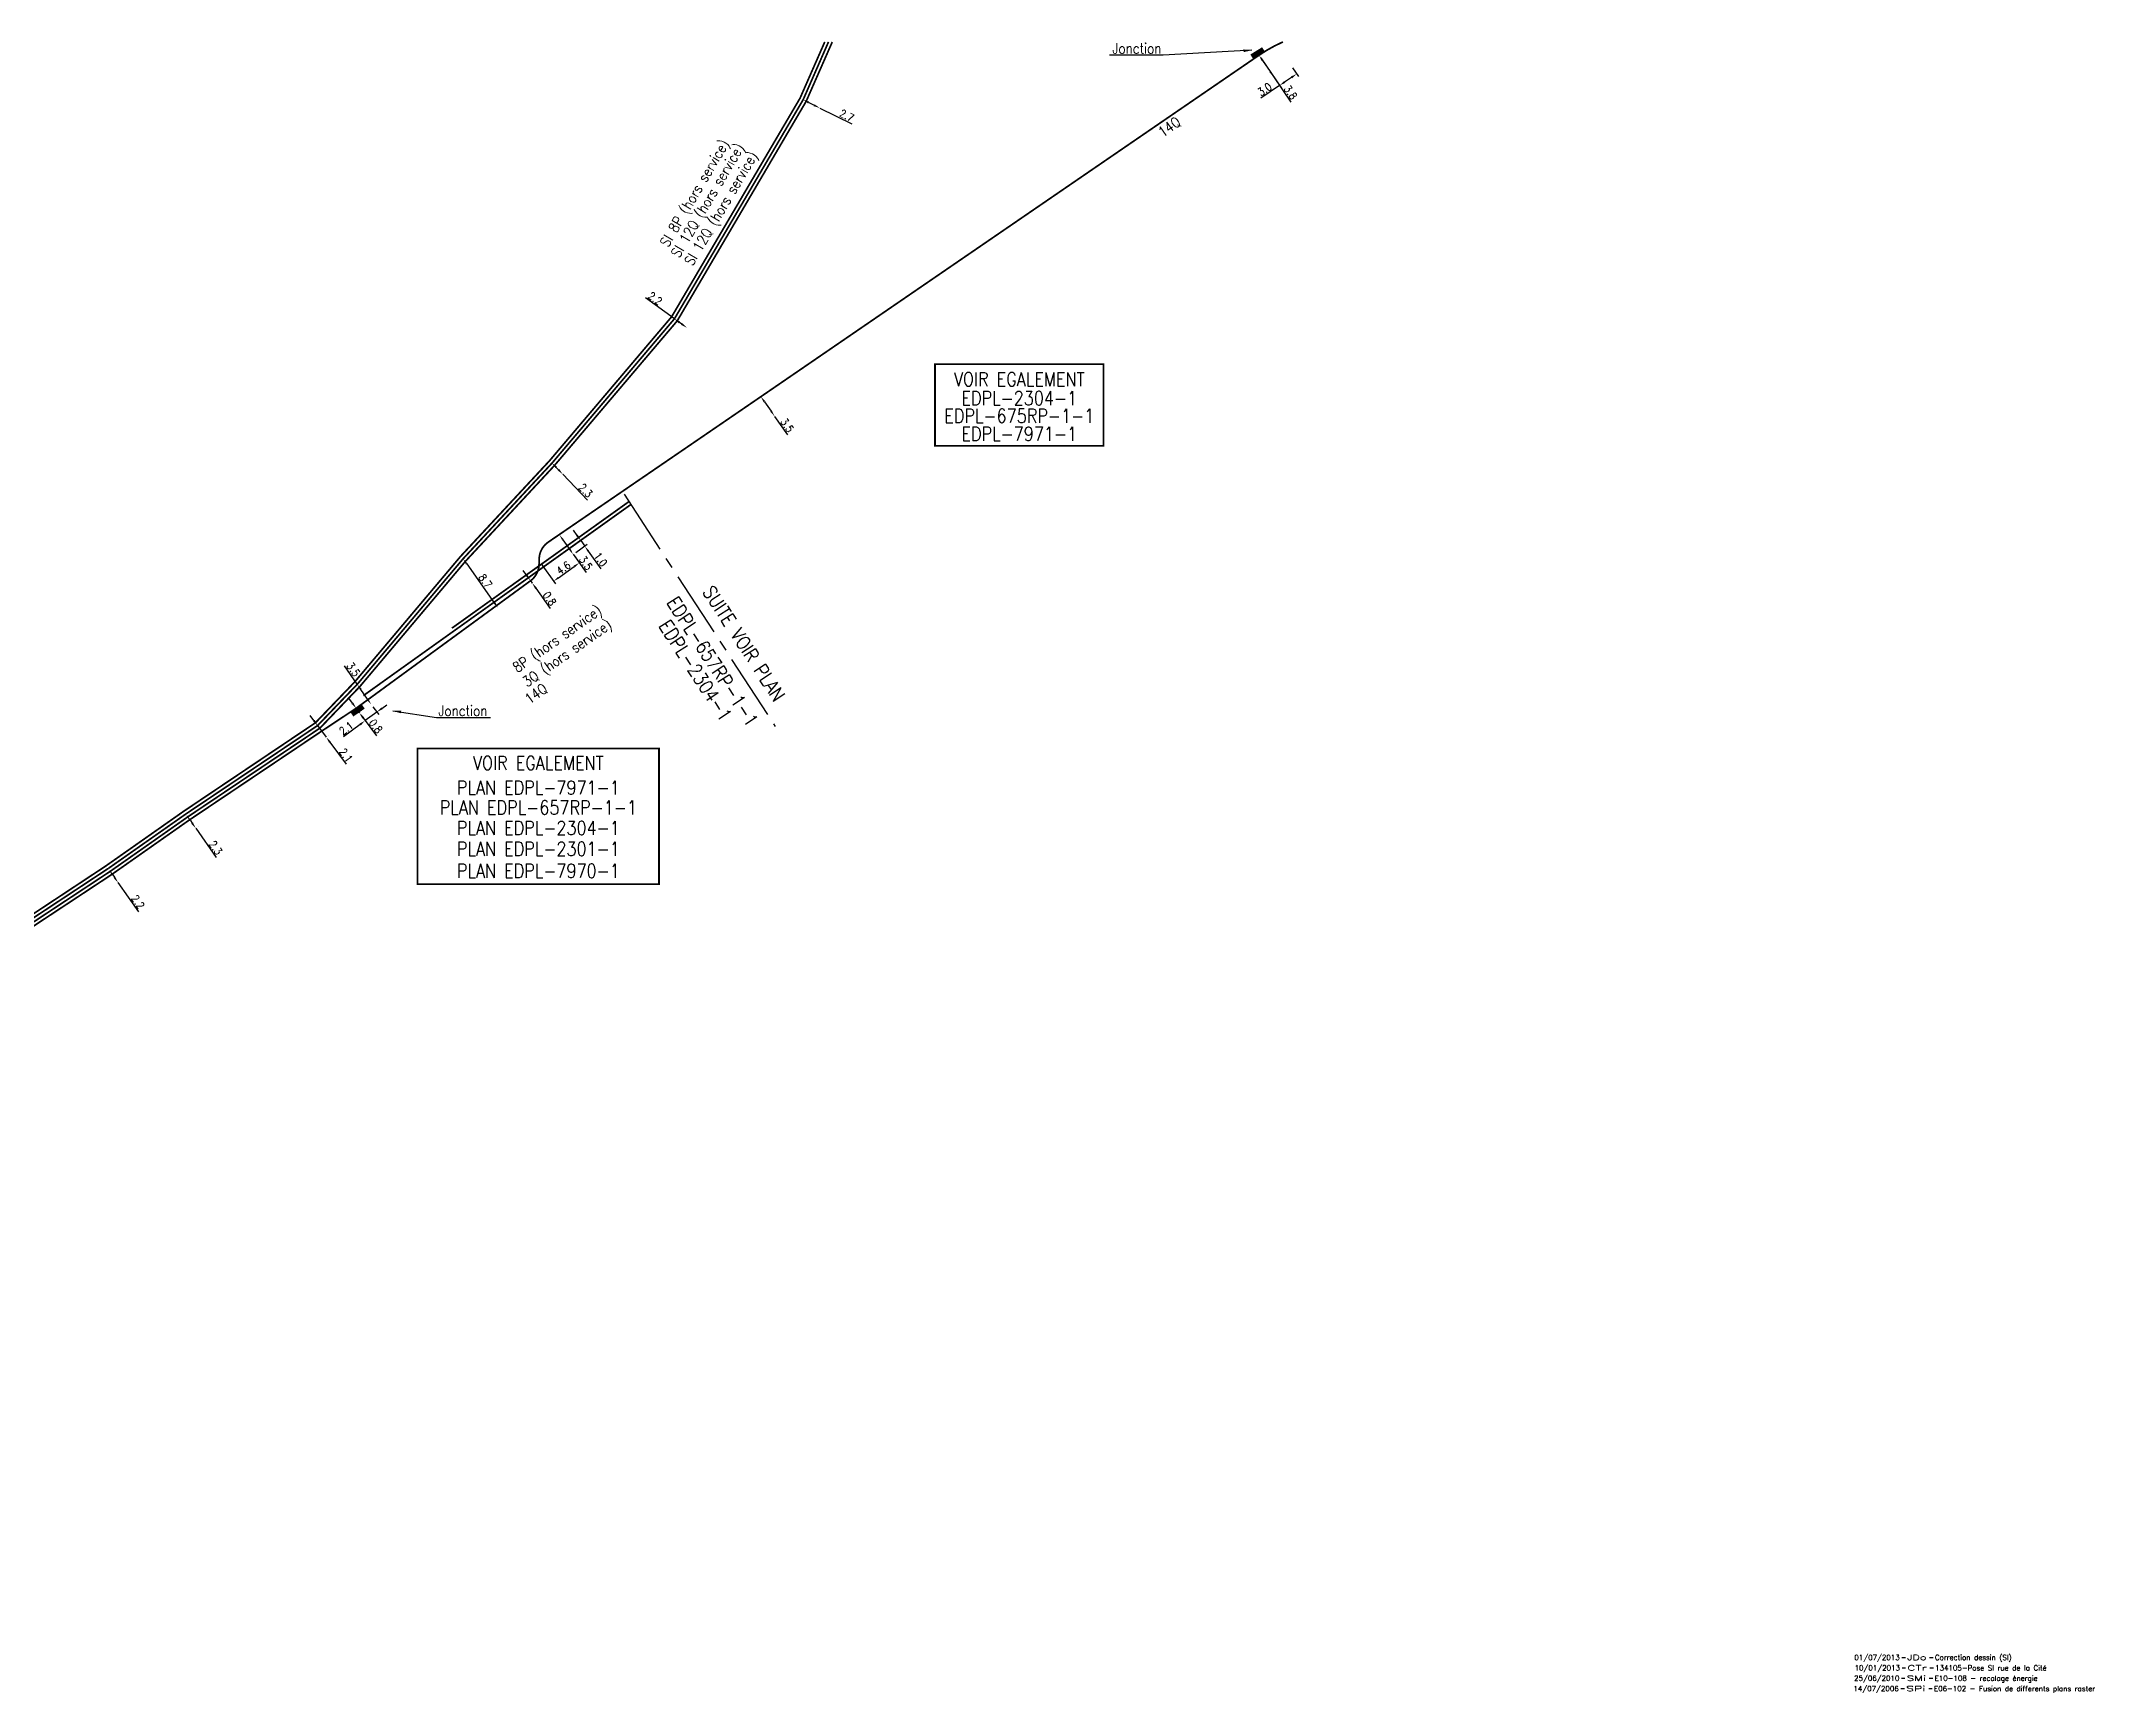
# Model space of a CAD drawing. Header units: millimetres. Extents: x 256000 to 256976, y 143332 to 144000.
# Drawn here: x 256678.2 to 256975.7, y 143760.9 to 144000.1 of the extents above; entities that cross this region are included whole.
import ezdxf
from ezdxf.enums import TextEntityAlignment as Align

# ---------------------------------------------------------------- set-up
doc = ezdxf.new("R2010")
doc.units = ezdxf.units.MM
doc.header["$PDMODE"] = 34
doc.linetypes.add('CENTER2', pattern=[28.575, 19.05, -3.175, 3.175, -3.175])
doc.linetypes.add('S_ST', pattern=[14, 8, -1.5, 0, -1.5, 0, -1.5, 0, -1.5])
doc.layers.get('0').update_dxf_attribs({"linetype": 'CONTINUOUS'})
doc.layers.get('DEFPOINTS').update_dxf_attribs({"linetype": 'CONTINUOUS'})
for name, color, linetype in [('S_100', 5, 'CONTINUOUS'), ('S_300', 7, 'CONTINUOUS'), ('S_900', 7, 'CONTINUOUS'), ('S_908', 252, 'CONTINUOUS')]:
    doc.layers.add(name, color=color, linetype=linetype)
doc.layers.add('S_910', color=7, linetype='CONTINUOUS', plot=False)
doc.styles.add('M_ROMANS', font='ROMANS.shx', dxfattribs={"width": 0.75})
doc.styles.get("Standard").update_dxf_attribs({"font": 'romans.shx', "width": 0.85})
doc.linetypes.add('SI_HS', pattern='A,2,-1,["SI",Standard,S=0.85,R=0,X=-0.27,Y=-0.4],-1.4', length=4.4)
doc.dimstyles.get("Standard").update_dxf_attribs({"dimtxt": 1.5, "dimasz": 1.2, "dimexe": 0.625, "dimexo": 0.625, "dimgap": 0.25, "dimtad": 1, "dimdec": 1, "dimzin": 0, "dimdsep": 46, "dimtxsty": 'Standard', "dimcen": -0.5, "dimadec": 0, "dimazin": 0, "dimtfac": 1, "dimtdec": 1, "dimtmove": 0, "dimatfit": 3, "dimfxl": 1, "dimtolj": 1, "dimtzin": 0, "dimarcsym": 0})

# ---------------------------------------------------------------- blocks, each defined once
blk = doc.blocks.new('*D125')
at = {"layer": 'DEFPOINTS', "color": 0, "linetype": 'Continuous'}
for p in [(256688.09, 143880.07), (256689.35, 143878.27), (256689.35, 143878.27)]:
    blk.add_point(p, dxfattribs=at)
at = {"layer": 'S_100', "color": 0, "linetype": 'Continuous', "lineweight": -2}
for p, q in [((256688.6, 143879.34), (256688.83, 143879.01)), ((256689.35, 143878.27), (256692.31, 143874.02))]:
    blk.add_line(p, q, dxfattribs=at)
at = {"layer": 'S_100', "color": 0, "linetype": 'Continuous'}
for points in [[(256688.73, 143879.42), (256688.48, 143879.25), (256688.09, 143880.07)], [(256688.96, 143879.09), (256688.71, 143878.92), (256689.35, 143878.27)]]:
    blk.add_solid(points, dxfattribs=at)
at = {"layer": 'S_100', "color": 0, "linetype": 'Continuous', "insert": (256692.24, 143875.43), "char_height": 1.125, "attachment_point": 5, "rotation": 304.8836}
blk.add_mtext('\\A1;2.2', dxfattribs=at)
blk = doc.blocks.new('*D126')
at = {"layer": 'DEFPOINTS', "color": 0, "linetype": 'Continuous'}
for p in [(256699.32, 143887.96), (256700.61, 143886.12), (256700.61, 143886.12)]:
    blk.add_point(p, dxfattribs=at)
at = {"layer": 'S_100', "color": 0, "linetype": 'Continuous', "lineweight": -2}
for p, q in [((256699.71, 143888.23), (256699.71, 143888.23)), ((256699.84, 143887.23), (256700.1, 143886.86)), ((256700.61, 143886.12), (256703.57, 143881.87)), ((256700.99, 143886.39), (256700.99, 143886.39))]:
    blk.add_line(p, q, dxfattribs=at)
at = {"layer": 'S_100', "color": 0, "linetype": 'Continuous'}
for points in [[(256699.96, 143887.31), (256699.71, 143887.14), (256699.32, 143887.96)], [(256700.22, 143886.94), (256699.97, 143886.77), (256700.61, 143886.12)]]:
    blk.add_solid(points, dxfattribs=at)
at = {"layer": 'S_100', "color": 0, "linetype": 'Continuous', "insert": (256703.5, 143883.28), "char_height": 1.125, "attachment_point": 5, "rotation": 304.8836}
blk.add_mtext('\\A1;2.3', dxfattribs=at)
blk = doc.blocks.new('*D128')
at = {"layer": 'DEFPOINTS', "color": 0, "linetype": 'Continuous'}
for p in [(256718.26, 143900.98), (256719.51, 143899.29), (256719.51, 143899.29)]:
    blk.add_point(p, dxfattribs=at)
at = {"layer": 'S_100', "color": 0, "linetype": 'Continuous', "lineweight": -2}
for p, q in [((256717.73, 143901.71), (256717.19, 143902.43)), ((256718.26, 143900.98), (256719.51, 143899.29)), ((256718.64, 143901.26), (256718.64, 143901.26)), ((256719.89, 143899.57), (256719.89, 143899.57)), ((256720.04, 143898.57), (256722.39, 143895.38))]:
    blk.add_line(p, q, dxfattribs=at)
at = {"layer": 'S_100', "color": 0, "linetype": 'Continuous'}
for points in [[(256717.85, 143901.8), (256717.61, 143901.62), (256718.26, 143900.98)], [(256720.16, 143898.66), (256719.92, 143898.48), (256719.51, 143899.29)]]:
    blk.add_solid(points, dxfattribs=at)
at = {"layer": 'S_100', "color": 0, "linetype": 'Continuous', "insert": (256722.37, 143896.68), "char_height": 1.125, "attachment_point": 5, "rotation": 306.4196}
blk.add_mtext('\\A1;2.1', dxfattribs=at)
blk = doc.blocks.new('*D129')
at = {"layer": 'DEFPOINTS', "color": 0, "linetype": 'Continuous'}
for p in [(256724.01, 143906.96), (256726, 143904.08), (256726, 143904.08)]:
    blk.add_point(p, dxfattribs=at)
at = {"layer": 'S_908', "color": 0, "linetype": 'Continuous', "lineweight": -2}
for p, q in [((256724.01, 143906.96), (256722.14, 143909.65)), ((256725.49, 143904.82), (256724.52, 143906.22))]:
    blk.add_line(p, q, dxfattribs=at)
at = {"layer": 'S_908', "color": 0, "linetype": 'Continuous'}
for points in [[(256724.65, 143906.31), (256724.4, 143906.14), (256724.01, 143906.96)], [(256725.61, 143904.91), (256725.37, 143904.74), (256726, 143904.08)]]:
    blk.add_solid(points, dxfattribs=at)
at = {"layer": 'S_908', "color": 0, "linetype": 'Continuous', "insert": (256723.43, 143909.1), "char_height": 1.125, "attachment_point": 5, "rotation": 304.7564}
blk.add_mtext('\\A1;3.5', dxfattribs=at)
blk = doc.blocks.new('*D130')
at = {"layer": 'DEFPOINTS', "color": 0, "linetype": 'Continuous'}
for p in [(256739.34, 143925.14), (256744.38, 143918.05), (256744.38, 143918.05)]:
    blk.add_point(p, dxfattribs=at)
at = {"layer": 'S_908', "color": 0, "linetype": 'Continuous', "lineweight": -2}
blk.add_line((256739.86, 143924.41), (256743.86, 143918.78), dxfattribs=at)
at = {"layer": 'S_908', "color": 0, "linetype": 'Continuous'}
for points in [[(256739.98, 143924.49), (256739.74, 143924.32), (256739.34, 143925.14)], [(256743.98, 143918.87), (256743.73, 143918.69), (256744.38, 143918.05)]]:
    blk.add_solid(points, dxfattribs=at)
at = {"layer": 'S_908', "color": 0, "linetype": 'Continuous', "insert": (256742.55, 143921.92), "char_height": 1.125, "attachment_point": 5, "rotation": 305.3938}
blk.add_mtext('\\A1;8.7', dxfattribs=at)
blk = doc.blocks.new('*D131')
at = {"layer": 'DEFPOINTS', "color": 0, "linetype": 'Continuous'}
for p in [(256752.22, 143939), (256753.78, 143937.38), (256753.78, 143937.38)]:
    blk.add_point(p, dxfattribs=at)
at = {"layer": 'S_908', "color": 0, "linetype": 'Continuous', "lineweight": -2}
for p, q in [((256751.88, 143938.68), (256751.88, 143938.68)), ((256752.84, 143938.35), (256753.16, 143938.03)), ((256753.78, 143937.38), (256757.37, 143933.65))]:
    blk.add_line(p, q, dxfattribs=at)
at = {"layer": 'S_908', "color": 0, "linetype": 'Continuous'}
for points in [[(256752.95, 143938.46), (256752.74, 143938.25), (256752.22, 143939)], [(256753.26, 143938.13), (256753.05, 143937.92), (256753.78, 143937.38)]]:
    blk.add_solid(points, dxfattribs=at)
at = {"layer": 'S_908', "color": 0, "linetype": 'Continuous', "insert": (256757.09, 143935.03), "char_height": 1.125, "attachment_point": 5, "rotation": 313.9422}
blk.add_mtext('\\A1;2.3', dxfattribs=at)
blk = doc.blocks.new('*D132')
at = {"layer": 'DEFPOINTS', "color": 0, "linetype": 'Continuous'}
for p in [(256769.95, 143959.9), (256771.73, 143958.61), (256771.73, 143958.61)]:
    blk.add_point(p, dxfattribs=at)
at = {"layer": 'S_908', "color": 0, "linetype": 'Continuous', "lineweight": -2}
for p, q in [((256769.95, 143959.9), (256765.75, 143962.93)), ((256771, 143959.14), (256770.68, 143959.37))]:
    blk.add_line(p, q, dxfattribs=at)
at = {"layer": 'S_908', "color": 0, "linetype": 'Continuous'}
for points in [[(256770.77, 143959.5), (256770.59, 143959.25), (256769.95, 143959.9)], [(256771.09, 143959.26), (256770.91, 143959.02), (256771.73, 143958.61)]]:
    blk.add_solid(points, dxfattribs=at)
at = {"layer": 'S_908', "color": 0, "linetype": 'Continuous', "insert": (256767.15, 143962.84), "char_height": 1.125, "attachment_point": 5, "rotation": 324.1886}
blk.add_mtext('\\A1;2.2', dxfattribs=at)
blk = doc.blocks.new('*D133')
at = {"layer": 'DEFPOINTS', "color": 0, "linetype": 'Continuous'}
for p in [(256788.59, 143991.63), (256791, 143990.43), (256791, 143990.43)]:
    blk.add_point(p, dxfattribs=at)
at = {"layer": 'S_908', "color": 0, "linetype": 'Continuous', "lineweight": -2}
for p, q in [((256789.39, 143991.23), (256790.2, 143990.83)), ((256791, 143990.43), (256795.64, 143988.13))]:
    blk.add_line(p, q, dxfattribs=at)
at = {"layer": 'S_908', "color": 0, "linetype": 'Continuous'}
for points in [[(256789.46, 143991.36), (256789.32, 143991.09), (256788.59, 143991.63)], [(256790.26, 143990.96), (256790.13, 143990.69), (256791, 143990.43)]]:
    blk.add_solid(points, dxfattribs=at)
at = {"layer": 'S_908', "color": 0, "linetype": 'Continuous', "insert": (256794.91, 143989.33), "char_height": 1.125, "attachment_point": 5, "rotation": 333.6058}
blk.add_mtext('\\A1;2.7', dxfattribs=at)
blk = doc.blocks.new('*D134')
at = {"layer": 'DEFPOINTS', "color": 0, "linetype": 'Continuous'}
for p in [(256754.7, 143926.61), (256755.28, 143925.8), (256756.95, 143926.98)]:
    blk.add_point(p, dxfattribs=at)
at = {"layer": 'S_908', "color": 0, "linetype": 'Continuous', "lineweight": -2}
for p, q in [((256755.09, 143926.89), (256756.75, 143928.07)), ((256755.85, 143928.53), (256755.33, 143929.26)), ((256755.67, 143926.07), (256757.33, 143927.25)), ((256756.37, 143927.8), (256756.95, 143926.98)), ((256757.47, 143926.25), (256759.29, 143923.69))]:
    blk.add_line(p, q, dxfattribs=at)
at = {"layer": 'S_908', "color": 0, "linetype": 'Continuous'}
for points in [[(256755.97, 143928.62), (256755.73, 143928.44), (256756.37, 143927.8)], [(256757.59, 143926.34), (256757.35, 143926.16), (256756.95, 143926.98)]]:
    blk.add_solid(points, dxfattribs=at)
at = {"layer": 'S_908', "color": 0, "linetype": 'Continuous', "insert": (256759.25, 143925.04), "char_height": 1.125, "attachment_point": 5, "rotation": 305.4018}
blk.add_mtext('\\A1;1.0', dxfattribs=at)
blk = doc.blocks.new('GIS_MODF')
at = {"color": 0, "linetype": 'Continuous', "flags": 128}
for points in [[(-2.26, -0.01), (-1.76, -0.01)], [(1.76, -0.01), (2.26, -0.01)]]:
    blk.add_lwpolyline(points, dxfattribs=at)
at = {"color": 0, "linetype": 'Continuous'}
blk.add_attdef('DATE', text='', height=0.75, dxfattribs=at).set_placement((-2.58, -0.39), align=Align.RIGHT)
at = {"color": 0, "linetype": 'Continuous', "width": 3.590909}
blk.add_attdef('USER', text='', height=0.75, dxfattribs=at).set_placement((-1.52, -0.39), (1.31, -0.39), align=Align.FIT)
at = {"color": 0, "linetype": 'Continuous'}
blk.add_attdef('DESC', (2.53, -0.39), '', height=0.75, dxfattribs=at)
blk = doc.blocks.new('*D148')
at = {"layer": 'DEFPOINTS', "color": 0, "linetype": 'Continuous'}
for p in [(256726, 143904.08), (256724.31, 143902.84), (256726.85, 143902.93)]:
    blk.add_point(p, dxfattribs=at)
at = {"layer": 'S_100', "color": 0, "linetype": 'Continuous', "lineweight": -2}
for p, q in [((256726.28, 143903.71), (256727.13, 143902.56)), ((256727.58, 143903.47), (256728.3, 143904)), ((256724.44, 143901.15), (256722.02, 143899.37)), ((256724.59, 143902.46), (256725.44, 143901.31)), ((256726.85, 143902.93), (256725.16, 143901.69))]:
    blk.add_line(p, q, dxfattribs=at)
at = {"layer": 'S_100', "color": 0, "linetype": 'Continuous'}
for points in [[(256727.49, 143903.59), (256727.67, 143903.35), (256726.85, 143902.93)], [(256724.35, 143901.27), (256724.53, 143901.03), (256725.16, 143901.69)]]:
    blk.add_solid(points, dxfattribs=at)
at = {"layer": 'S_100', "color": 0, "linetype": 'Continuous', "insert": (256722.42, 143900.6), "char_height": 1.125, "attachment_point": 5, "rotation": 36.4213}
blk.add_mtext('\\A1;2.1', dxfattribs=at)
blk = doc.blocks.new('*D149')
at = {"layer": 'DEFPOINTS', "color": 0, "linetype": 'Continuous'}
for p in [(256723.84, 143903.48), (256724.31, 143902.84), (256724.31, 143902.84)]:
    blk.add_point(p, dxfattribs=at)
at = {"layer": 'S_100', "color": 0, "linetype": 'Continuous', "lineweight": -2}
for p, q in [((256723.3, 143904.21), (256722.77, 143904.93)), ((256723.84, 143903.48), (256724.31, 143902.84)), ((256724.85, 143902.11), (256726.8, 143899.48))]:
    blk.add_line(p, q, dxfattribs=at)
at = {"layer": 'S_100', "color": 0, "linetype": 'Continuous'}
for points in [[(256723.43, 143904.3), (256723.18, 143904.12), (256723.84, 143903.48)], [(256724.97, 143902.2), (256724.73, 143902.02), (256724.31, 143902.84)]]:
    blk.add_solid(points, dxfattribs=at)
at = {"layer": 'S_100', "color": 0, "linetype": 'Continuous', "insert": (256726.69, 143900.88), "char_height": 1.125, "attachment_point": 5, "rotation": 306.4213}
blk.add_mtext('\\A1;0.8', dxfattribs=at)
blk = doc.blocks.new('*D150')
at = {"layer": 'DEFPOINTS', "color": 0, "linetype": 'Continuous'}
for p in [(256750.36, 143924.79), (256755.28, 143925.8), (256756.18, 143924.54)]:
    blk.add_point(p, dxfattribs=at)
at = {"layer": 'S_100', "color": 0, "linetype": 'Continuous', "lineweight": -2}
for p, q in [((256750.63, 143924.41), (256752.7, 143921.5)), ((256755.56, 143925.42), (256756.45, 143924.16)), ((256753.16, 143922.4), (256755.44, 143924.02))]:
    blk.add_line(p, q, dxfattribs=at)
at = {"layer": 'S_100', "color": 0, "linetype": 'Continuous'}
for points in [[(256755.36, 143924.14), (256755.53, 143923.9), (256756.18, 143924.54)], [(256753.07, 143922.52), (256753.25, 143922.28), (256752.43, 143921.88)]]:
    blk.add_solid(points, dxfattribs=at)
at = {"layer": 'S_100', "color": 0, "linetype": 'Continuous', "insert": (256753.87, 143923.82), "char_height": 1.125, "attachment_point": 5, "rotation": 35.4028}
blk.add_mtext('\\A1;4.6', dxfattribs=at)
blk = doc.blocks.new('*D151')
at = {"layer": 'DEFPOINTS', "color": 0, "linetype": 'Continuous'}
for p in [(256749.08, 143921.99), (256749.36, 143921.59), (256749.36, 143921.59)]:
    blk.add_point(p, dxfattribs=at)
at = {"layer": 'S_100', "color": 0, "linetype": 'Continuous', "lineweight": -2}
for p, q in [((256748.56, 143922.72), (256748.04, 143923.46)), ((256749.08, 143921.99), (256749.36, 143921.59)), ((256749.89, 143920.86), (256751.95, 143917.96))]:
    blk.add_line(p, q, dxfattribs=at)
at = {"layer": 'S_100', "color": 0, "linetype": 'Continuous'}
for points in [[(256748.68, 143922.81), (256748.44, 143922.64), (256749.08, 143921.99)], [(256750.01, 143920.95), (256749.76, 143920.77), (256749.36, 143921.59)]]:
    blk.add_solid(points, dxfattribs=at)
at = {"layer": 'S_100', "color": 0, "linetype": 'Continuous', "insert": (256751.87, 143919.36), "char_height": 1.125, "attachment_point": 5, "rotation": 305.4028}
blk.add_mtext('\\A1;0.8', dxfattribs=at)
blk = doc.blocks.new('*D152')
at = {"layer": 'DEFPOINTS', "color": 0, "linetype": 'Continuous'}
for p in [(256753.27, 143928.64), (256755.28, 143925.8), (256755.28, 143925.8)]:
    blk.add_point(p, dxfattribs=at)
at = {"layer": 'S_100', "color": 0, "linetype": 'Continuous', "lineweight": -2}
for p, q in [((256753.79, 143927.9), (256754.76, 143926.53)), ((256755.28, 143925.8), (256757.18, 143923.13))]:
    blk.add_line(p, q, dxfattribs=at)
at = {"layer": 'S_100', "color": 0, "linetype": 'Continuous'}
for points in [[(256753.91, 143927.99), (256753.67, 143927.82), (256753.27, 143928.64)], [(256754.88, 143926.62), (256754.64, 143926.45), (256755.28, 143925.8)]]:
    blk.add_solid(points, dxfattribs=at)
at = {"layer": 'S_100', "color": 0, "linetype": 'Continuous', "insert": (256757.11, 143924.53), "char_height": 1.125, "attachment_point": 5, "rotation": 305.4018}
blk.add_mtext('\\A1;3.5', dxfattribs=at)
blk = doc.blocks.new('*D153')
at = {"layer": 'DEFPOINTS', "color": 0, "linetype": 'Continuous'}
for p in [(256782.47, 143948.62), (256784.46, 143945.77), (256784.46, 143945.77)]:
    blk.add_point(p, dxfattribs=at)
at = {"layer": 'S_100', "color": 0, "linetype": 'Continuous', "lineweight": -2}
for p, q in [((256782.99, 143947.88), (256783.95, 143946.51)), ((256784.46, 143945.77), (256786.34, 143943.08))]:
    blk.add_line(p, q, dxfattribs=at)
at = {"layer": 'S_100', "color": 0, "linetype": 'Continuous'}
for points in [[(256783.11, 143947.97), (256782.87, 143947.8), (256782.47, 143948.62)], [(256784.07, 143946.59), (256783.83, 143946.42), (256784.46, 143945.77)]]:
    blk.add_solid(points, dxfattribs=at)
at = {"layer": 'S_100', "color": 0, "linetype": 'Continuous', "insert": (256786.27, 143944.48), "char_height": 1.125, "attachment_point": 5, "rotation": 304.8343}
blk.add_mtext('\\A1;3.5', dxfattribs=at)
blk = doc.blocks.new('*D154')
at = {"layer": 'DEFPOINTS', "color": 0, "linetype": 'Continuous'}
for p in [(256854.61, 143998.07), (256859.2, 143996.65), (256860.07, 143995.37)]:
    blk.add_point(p, dxfattribs=at)
at = {"layer": 'S_100', "color": 0, "linetype": 'Continuous', "lineweight": -2}
for p, q in [((256854.88, 143997.68), (256857.85, 143993.3)), ((256859.47, 143996.27), (256860.34, 143994.98)), ((256857.59, 143993.69), (256854.88, 143991.85)), ((256859.33, 143994.86), (256858.33, 143994.19))]:
    blk.add_line(p, q, dxfattribs=at)
at = {"layer": 'S_100', "color": 0, "linetype": 'Continuous'}
for points in [[(256858.25, 143994.32), (256858.42, 143994.07), (256857.59, 143993.69)], [(256859.24, 143994.99), (256859.41, 143994.74), (256860.07, 143995.37)]]:
    blk.add_solid(points, dxfattribs=at)
at = {"layer": 'S_100', "color": 0, "linetype": 'Continuous', "insert": (256855.44, 143993.13), "char_height": 1.125, "attachment_point": 5, "rotation": 34.153}
blk.add_mtext('\\A1;3.0', dxfattribs=at)
blk = doc.blocks.new('*D155')
at = {"layer": 'DEFPOINTS', "color": 0, "linetype": 'Continuous'}
for p in [(256854.61, 143998.07), (256856.72, 143994.97), (256856.72, 143994.97)]:
    blk.add_point(p, dxfattribs=at)
at = {"layer": 'S_100', "color": 0, "linetype": 'Continuous', "lineweight": -2}
for p, q in [((256855.12, 143997.33), (256856.21, 143995.71)), ((256856.72, 143994.97), (256859.23, 143991.27))]:
    blk.add_line(p, q, dxfattribs=at)
at = {"layer": 'S_100', "color": 0, "linetype": 'Continuous'}
for points in [[(256855.24, 143997.41), (256855, 143997.24), (256854.61, 143998.07)], [(256856.34, 143995.8), (256856.09, 143995.63), (256856.72, 143994.97)]]:
    blk.add_solid(points, dxfattribs=at)
at = {"layer": 'S_100', "color": 0, "linetype": 'Continuous', "insert": (256859.18, 143992.68), "char_height": 1.125, "attachment_point": 5, "rotation": 304.153}
blk.add_mtext('\\A1;3.8', dxfattribs=at)
blk = doc.blocks.new('S_300_01')
at = {"color": 0, "linetype": 'Continuous'}
blk.add_solid([(-1, 0.75), (-1, 0), (1, 0.75), (1, 0)], dxfattribs=at)
at = {"color": 0, "linetype": 'Continuous', "style": 'M_ROMANS', "width": 0.75, "flags": 3}
for tag, p in [('DEF_LEG', (-0.05, -4.63)), ('DEF_COUP', (-0.05, -7.13)), ('DEF_TYPE', (-0.05, -9.63))]:
    blk.add_attdef(tag, text='', height=1.2, dxfattribs=at).set_placement(p, align=Align.MIDDLE)

msp = doc.modelspace()

# ---------------------------------------------------------------- linework, layer by layer
at = {"layer": 'S_100', "linetype": 'S_ST'}
msp.add_lwpolyline([(256858.08, 144000, 0.25, 0.25, 0.046922), (256854.61, 143998.07, 0.25, 0.25, 0), (256782.47, 143948.62, 0.25, 0.25, 0), (256751.67, 143927.55, 0.25, 0.25, 0.244727), (256750.36, 143925.1, 0.25, 0.25, 0), (256750.36, 143924.79, 0.25, 0.25, 0), (256750.33, 143924.24, 0.25, 0.25, -0.226618), (256749.11, 143921.96, 0.25, 0.25, 0), (256723.84, 143903.48, 0.25, 0.25, 0), (256718.86, 143900.18, 0.25, 0.25, 0), (256699.76, 143887.35, 0.25, 0.25, 0.005268), (256699.75, 143887.35, 0.25, 0.25, 0), (256688.52, 143879.46, 0.25, 0.25, -0.007176), (256688.51, 143879.45, 0.25, 0.25, 0), (256662.5, 143862.28, 0.25, 0.25, -0.003814)], format="xyseb", dxfattribs=at)
at = {"layer": 'S_900', "const_width": 0.25}
for points in [[(256807.69, 143953.31), (256832.08, 143953.31), (256832.08, 143941.48), (256807.69, 143941.48)], [(256732.75, 143897.66), (256767.71, 143897.66), (256767.71, 143877.99), (256732.75, 143877.99)]]:
    msp.add_lwpolyline(points, close=True, dxfattribs=at)
at = {"layer": 'S_900', "linetype": 'CENTER2', "ltscale": 0.5, "flags": 128}
msp.add_lwpolyline([(256762.65, 143934.51), (256784.56, 143900.84)], dxfattribs=at)
at = {"layer": 'S_908', "linetype": 'SI_HS', "const_width": 0.25}
for points in [[(256791.72, 144000), (256788.14, 143991.85), (256769.54, 143960.19), (256751.85, 143939.33), (256738.96, 143925.47), (256723.64, 143907.3), (256717.98, 143901.41, -0.053501), (256717.89, 143901.34), (256698.89, 143888.58), (256687.67, 143880.7, -0.007175), (256687.66, 143880.69), (256661.69, 143863.53, -0.003817)], [(256792.26, 144000), (256788.59, 143991.63), (256769.95, 143959.9), (256752.22, 143939), (256739.34, 143925.14), (256724.01, 143906.96), (256718.34, 143901.06, -0.053502), (256718.17, 143900.92), (256699.18, 143888.17), (256687.95, 143880.28, -0.007175), (256687.94, 143880.28), (256661.96, 143863.12, -0.003815)], [(256792.81, 144000), (256789.03, 143991.4), (256770.36, 143959.61), (256752.59, 143938.67), (256739.71, 143924.81), (256724.38, 143906.63), (256718.7, 143900.71, -0.053503), (256718.45, 143900.51), (256699.47, 143887.76), (256688.24, 143879.87, -0.007175), (256688.22, 143879.86), (256662.24, 143862.7, -0.003815)]]:
    msp.add_lwpolyline(points, format="xyb", dxfattribs=at)
for points in [[(256763.64, 143933), (256724.9, 143905.32)], [(256763.36, 143933.42), (256737.72, 143915.09)]]:
    msp.add_lwpolyline(points, dxfattribs=at)

# ---------------------------------------------------------------- block references
at = {"layer": 'S_300'}
for p, rotation in [((256854.61, 143998.07), 31.78920187410498), ((256723.84, 143903.48), 214.8317803451629)]:
    msp.add_blockref('S_300_01', p, dxfattribs=dict(at, rotation=rotation))
at = {"layer": 'S_910'}
ref = msp.add_blockref('GIS_MODF', (256949.99, 143766.02), dxfattribs=at)
ref.add_attrib('DATE', '01/07/2013', dxfattribs={"layer": '0', "color": 0, "linetype": 'Continuous', "height": 0.75}).set_placement((256947.41, 143765.63), align=Align.RIGHT)
ref.add_attrib('USER', 'JDo', dxfattribs={"layer": '0', "color": 0, "linetype": 'Continuous', "height": 0.75, "width": 1.490566}).set_placement((256948.47, 143765.63), (256951.3, 143765.63), align=Align.FIT)
ref.add_attrib('DESC', 'Correction dessin (SI)', (256952.52, 143765.63), dxfattribs={"layer": '0', "color": 0, "linetype": 'Continuous', "height": 0.75})
ref = msp.add_blockref('GIS_MODF', (256950.03, 143764.5), dxfattribs=at)
ref.add_attrib('DATE', '10/01/2013', dxfattribs={"layer": '0', "color": 0, "linetype": 'Continuous', "height": 0.75}).set_placement((256947.44, 143764.11), align=Align.RIGHT)
ref.add_attrib('USER', 'CTr', dxfattribs={"layer": '0', "color": 0, "linetype": 'Continuous', "height": 0.75, "width": 1.612245}).set_placement((256948.51, 143764.11), (256951.33, 143764.11), align=Align.FIT)
ref.add_attrib('DESC', '134105-Pose SI rue de la Cité', (256952.55, 143764.11), dxfattribs={"layer": '0', "color": 0, "linetype": 'Continuous', "height": 0.75})
ref = msp.add_blockref('GIS_MODF', (256949.94, 143763), dxfattribs=at)
ref.add_attrib('DATE', '25/06/2010', dxfattribs={"layer": '0', "color": 0, "linetype": 'Continuous', "height": 0.75}).set_placement((256947.36, 143762.61), align=Align.RIGHT)
ref.add_attrib('USER', 'SMi', dxfattribs={"layer": '0', "color": 0, "linetype": 'Continuous', "height": 0.75, "width": 1.612245}).set_placement((256948.42, 143762.61), (256951.24, 143762.61), align=Align.FIT)
ref.add_attrib('DESC', 'E10-108 - recalage énergie', (256952.47, 143762.61), dxfattribs={"layer": '0', "color": 0, "linetype": 'Continuous', "height": 0.75})
ref = msp.add_blockref('GIS_MODF', (256949.86, 143761.5), dxfattribs=at)
ref.add_attrib('DATE', '14/07/2006', dxfattribs={"layer": '0', "color": 0, "linetype": 'Continuous', "height": 0.75}).set_placement((256947.27, 143761.11), align=Align.RIGHT)
ref.add_attrib('USER', 'SPi', dxfattribs={"layer": '0', "color": 0, "linetype": 'Continuous', "height": 0.75, "width": 1.717391}).set_placement((256948.34, 143761.11), (256951.16, 143761.11), align=Align.FIT)
ref.add_attrib('DESC', 'E06-102 - Fusion de differents plans raster', (256952.38, 143761.11), dxfattribs={"layer": '0', "color": 0, "linetype": 'Continuous', "height": 0.75})

# ---------------------------------------------------------------- texts
at = {"layer": 'S_100', "linetype": 'S_ST', "width": 0.85}
for p in [(256841.66, 143987.64), (256749.93, 143905.55)]:
    msp.add_text('14Q', height=1.5, rotation=35.2324, dxfattribs=at).set_placement(p, align=Align.MIDDLE)
at = {"layer": 'S_300', "linetype": 'Continuous', "char_height": 1.5}
for insert, attachment_point in [((256840.49, 143999.07), 6), ((256735.76, 143903.13), 4)]:
    msp.add_mtext('Jonction', dxfattribs=dict(at, insert=insert, attachment_point=attachment_point))
at = {"layer": 'S_900', "width": 0.85}
for s, p in [('VOIR EGALEMENT', (256819.89, 143950.14)), ('EDPL-2304-1', (256819.89, 143947.41)), ('EDPL-675RP-1-1', (256819.89, 143944.85)), ('EDPL-7971-1', (256819.89, 143942.23)), ('VOIR EGALEMENT', (256750.23, 143894.56)), ('PLAN EDPL-7971-1', (256750.23, 143890.99)), ('PLAN EDPL-657RP-1-1', (256750.23, 143888.12)), ('PLAN EDPL-2304-1', (256750.23, 143885.15)), ('PLAN EDPL-2301-1', (256750.23, 143882.12)), ('PLAN EDPL-7970-1', (256750.23, 143878.94))]:
    msp.add_text(s, height=2, dxfattribs=at).set_placement(p, align=Align.CENTER)
for s, p in [('EDPL-657RP-1-1', (256774.66, 143909.69)), ('SUITE VOIR PLAN', (256779.17, 143912.3)), ('EDPL-2304-1', (256772.16, 143908.4))]:
    msp.add_text(s, height=2, rotation=303.0573, dxfattribs=at).set_placement(p, align=Align.CENTER)
at = {"layer": 'S_908', "linetype": 'SI_HS', "width": 0.85}
for s, rotation, p in [('SI 8P (hors service)', 59.539, (256772.93, 143978.05)), ('SI 12Q (hors service)', 59.539, (256774.82, 143977)), ('SI 12Q (hors service)', 59.539, (256776.77, 143975.84)), ('8P (hors service)', 35.2324, (256753.02, 143913.47)), ('3Q (hors service)', 35.2324, (256754.45, 143911.4))]:
    msp.add_text(s, height=1.5, rotation=rotation, dxfattribs=at).set_placement(p, align=Align.MIDDLE)

# ---------------------------------------------------------------- dimensions: what is measured, and where the dimension line sits
at = {"layer": 'S_100', "linetype": 'Continuous'}
for base, p1, p2, angle, picture, middle in [((256860.07, 143995.37), (256854.61, 143998.07), (256859.2, 143996.65), 214.153, '*D154', (256855.86, 143992.51)), ((256856.7194, 143994.9688), (256854.6141, 143998.0721), (256856.7194, 143994.9688), 124.153, '*D155', (256858.56, 143992.2556)), ((256784.46, 143945.77), (256782.47, 143948.62), (256784.46, 143945.77), 124.8343, '*D153', (256785.66, 143944.05)), ((256755.28, 143925.8), (256753.27, 143928.64), (256755.28, 143925.8), 125.4018, '*D152', (256756.49, 143924.1)), ((256726.85, 143902.93), (256724.31, 143902.84), (256726, 143904.08), 216.4213, '*D148', (256722.87, 143899.99)), ((256724.31, 143902.84), (256723.84, 143903.48), (256724.31, 143902.84), 126.4213, '*D149', (256726.09, 143900.43)), ((256719.51, 143899.29), (256718.26, 143900.98), (256719.51, 143899.29), 126.4196, '*D128', (256721.77, 143896.23)), ((256700.61, 143886.12), (256699.32, 143887.96), (256700.61, 143886.12), 124.8836, '*D126', (256702.89, 143882.85)), ((256689.35, 143878.27), (256688.09, 143880.07), (256689.35, 143878.27), 124.8836, '*D125', (256691.63, 143875))]:
    dim = msp.add_linear_dim(base=base, p1=p1, p2=p2, angle=angle, dimstyle='Standard', override={"dimscale": 0.75}, dxfattribs=at)
    dim.commit()
    dim.dimension.update_dxf_attribs({"geometry": picture, "text_midpoint": middle, "dimtype": 160})
dim = msp.add_linear_dim(base=(256756.18, 143924.54), p1=(256750.36, 143924.79), p2=(256755.28, 143925.8), angle=215.4028, dimstyle='Standard', override={"dimscale": 0.75}, dxfattribs=at)
dim.commit()
dim.dimension.update_dxf_attribs({"geometry": '*D150', "text_midpoint": (256753.87, 143923.82)})
dim = msp.add_linear_dim(base=(256749.36, 143921.59), p1=(256749.08, 143921.99), p2=(256749.36, 143921.59), angle=125.4028, text='0.8', dimstyle='Standard', override={"dimscale": 0.75}, dxfattribs=at)
dim.commit()
dim.dimension.update_dxf_attribs({"geometry": '*D151', "text_midpoint": (256751.26, 143918.93), "dimtype": 160})
at = {"layer": 'S_908', "linetype": 'Continuous'}
for base, p1, p2, angle, picture, middle in [((256791, 143990.43), (256788.59, 143991.63), (256791, 143990.43), 153.6058, '*D133', (256794.57, 143988.65)), ((256771.73, 143958.61), (256769.95, 143959.9), (256771.73, 143958.61), 144.1886, '*D132', (256766.72, 143962.23)), ((256753.781, 143937.381), (256752.21965, 143939.00109), (256753.781, 143937.381), 133.94218, '*D131', (256756.54682, 143934.51112)), ((256756.95, 143926.98), (256754.7, 143926.61), (256755.28, 143925.8), 125.4018, '*D134', (256758.64, 143924.6)), ((256744.38, 143918.05), (256739.34, 143925.14), (256744.38, 143918.05), 125.3938, '*D130', (256741.93, 143921.49)), ((256726, 143904.08), (256724.01, 143906.96), (256726, 143904.08), 124.7564, '*D129', (256722.82, 143908.68))]:
    dim = msp.add_linear_dim(base=base, p1=p1, p2=p2, angle=angle, dimstyle='Standard', override={"dimscale": 0.75}, dxfattribs=at)
    dim.commit()
    dim.dimension.update_dxf_attribs({"geometry": picture, "text_midpoint": middle, "dimtype": 160})

# ---------------------------------------------------------------- leaders
at = {"layer": 'S_300', "linetype": 'Continuous', "annotation_type": 0, "has_hookline": 1, "text_width": 7.53}
for points, hookline_direction in [([(256853.57, 143998.79), (256840.74, 143998.07)], 1), ([(256729.16, 143903.13), (256735.51, 143902.13)], 0)]:
    msp.add_leader(points, dimstyle='Standard', dxfattribs=dict(at, hookline_direction=hookline_direction))

doc.saveas('drawing.dxf')
